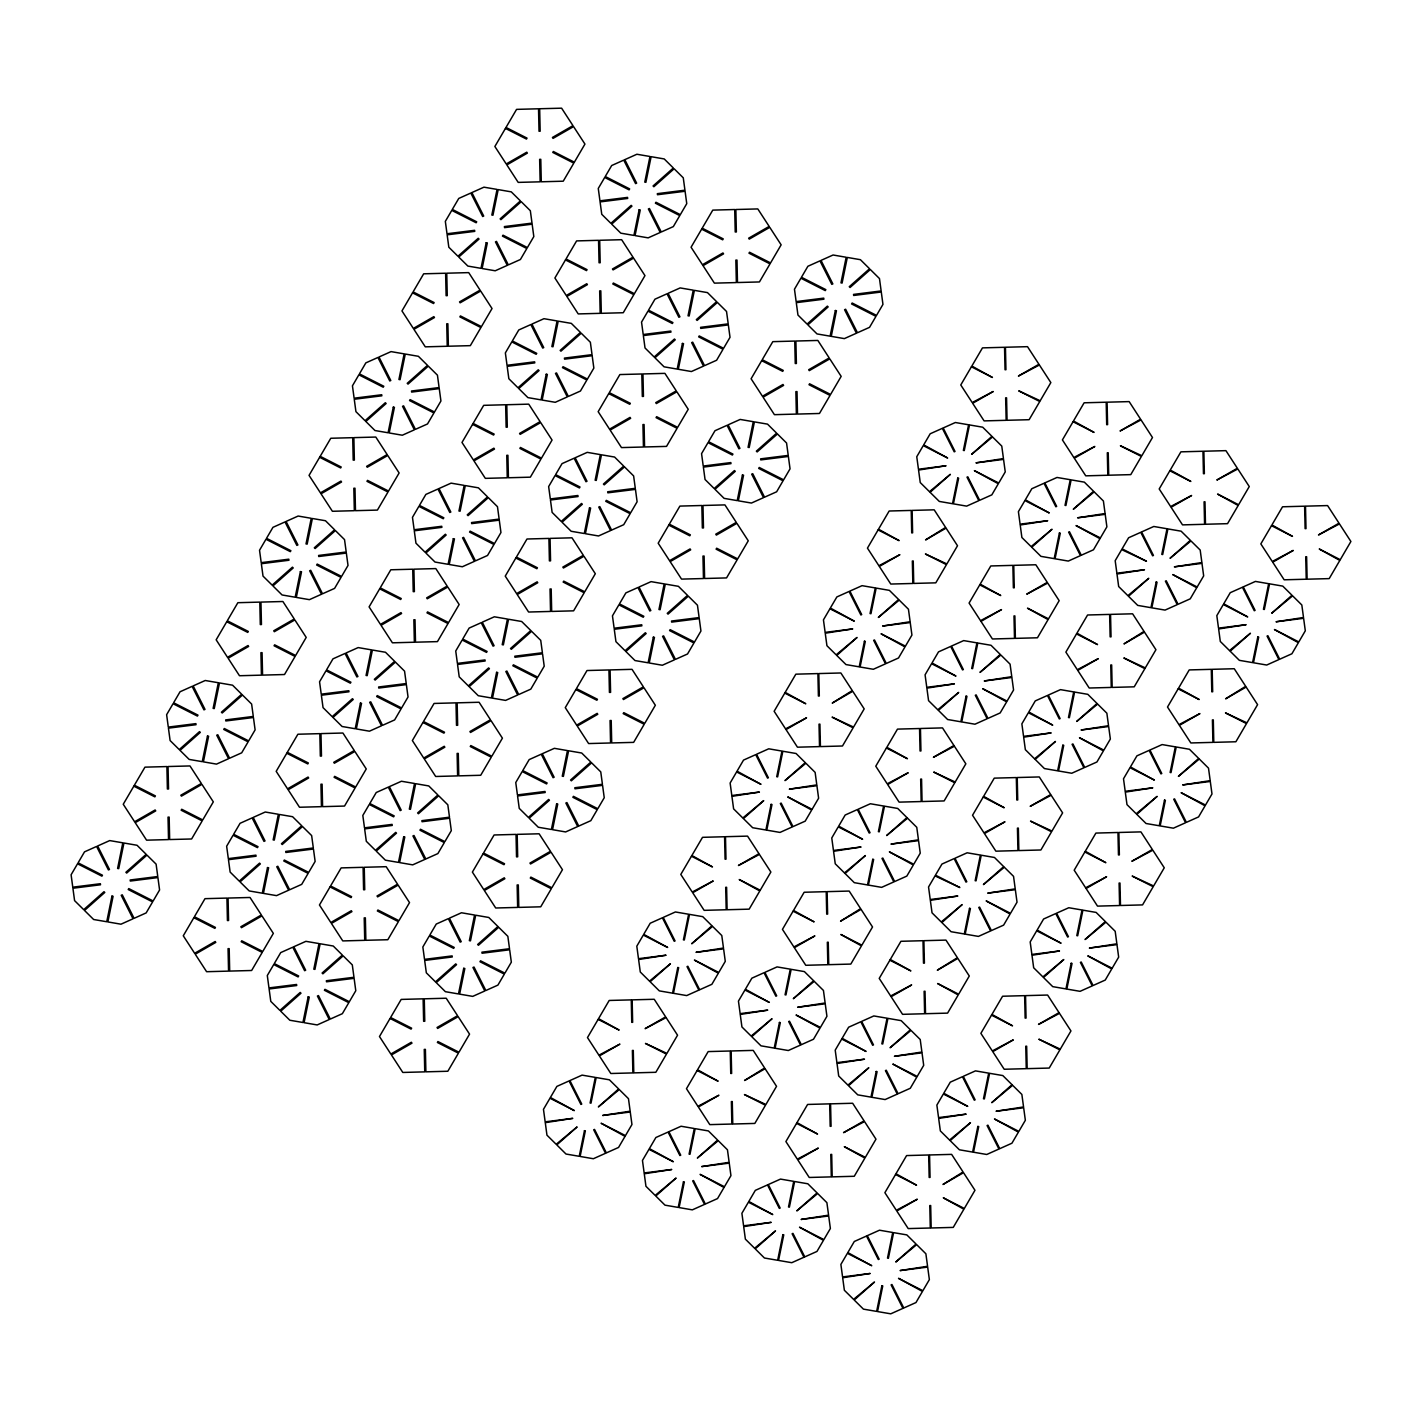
<?xml version="1.0" encoding="UTF-8"?>
<svg xmlns="http://www.w3.org/2000/svg" width="1422" height="1422" viewBox="0 0 1422 1422"><rect width="100%" height="100%" fill="white"/><g stroke="black" fill="none" stroke-linecap="round" stroke-linejoin="round"><path stroke-width="1.5" d="M111.965 896.109L106.739 921.74L93.639 919.501L84.502 910.453L104.784 892.465L104.002 891.701L83.72 909.671L74.584 900.624L72.913 888.235L100.518 884.786L100.375 883.72L72.771 887.168L71.1 874.779L77.535 863.794L101.904 876.165L102.455 875.223L78.086 862.852L84.52 851.849L96.589 846.446L108.428 869.944L109.476 869.464L97.638 845.983L109.707 840.58L122.807 842.819L117.599 868.451L118.719 868.646L123.945 843.015L137.045 845.272L146.182 854.32L125.9 872.29L126.682 873.072L146.964 855.102L156.1 864.132L157.771 876.521L130.166 879.987L130.309 881.053L157.913 877.587L159.584 889.976L153.149 900.979L128.78 888.59L128.211 889.532L152.598 901.921L146.164 912.906L134.095 918.328L122.256 894.829L121.208 895.291L133.046 918.79L120.977 924.193L107.876 921.936L113.085 896.304L111.965 896.109M207.488 736.027L202.262 761.659L189.162 759.419L180.025 750.372L200.306 732.383L199.524 731.619L179.243 749.59L170.107 740.542L168.436 728.153L196.04 724.705L195.898 723.638L168.294 727.086L166.623 714.697L173.057 703.712L197.427 716.084L197.996 715.142L173.608 702.77L180.043 691.767L192.112 686.364L203.95 709.862L204.999 709.382L193.161 685.902L205.23 680.498L218.33 682.738L213.122 708.369L214.242 708.565L219.468 682.933L232.568 685.191L241.704 694.238L221.423 712.209L222.205 712.991L242.487 695.02L251.623 704.05L253.294 716.439L225.689 719.905L225.831 720.972L253.436 717.506L255.107 729.895L248.672 740.898L224.303 728.508L223.752 729.45L248.121 741.84L241.687 752.825L229.617 758.228L217.779 734.747L216.731 735.21L228.569 758.708L216.5 764.112L203.399 761.854L208.607 736.223L207.488 736.027M300.398 571.591L295.172 597.222L282.071 594.965L272.935 585.917L293.216 567.947L292.434 567.165L272.153 585.135L263.017 576.106L261.346 563.716L288.95 560.25L288.808 559.184L261.204 562.65L259.533 550.261L265.967 539.258L290.337 551.647L290.888 550.705L266.518 538.316L272.953 527.331L285.022 521.927L296.86 545.408L297.909 544.946L286.053 521.447L298.14 516.044L311.24 518.301L306.014 543.933L307.152 544.128L312.378 518.497L325.478 520.736L334.614 529.784L314.333 547.772L315.115 548.537L335.396 530.566L344.533 539.613L346.204 552.003L318.599 555.451L318.741 556.517L346.346 553.069L348.017 565.458L341.582 576.443L317.195 564.072L316.644 565.014L341.031 577.385L334.597 588.388L322.527 593.792L310.689 570.293L309.64 570.773L321.479 594.254L309.409 599.657L296.309 597.418L301.517 571.786L300.398 571.591M267.514 867.562L262.288 893.194L249.188 890.936L240.051 881.889L260.333 863.918L259.551 863.136L239.269 881.125L230.133 872.077L228.462 859.688L256.067 856.222L255.924 855.155L228.32 858.621L226.649 846.232L233.084 835.229L257.453 847.619L258.022 846.677L233.635 834.287L240.069 823.302L252.138 817.899L263.977 841.38L265.025 840.917L253.187 817.419L265.256 812.015L278.356 814.273L273.148 839.904L274.268 840.1L279.494 814.468L292.594 816.708L301.731 825.755L281.449 843.744L282.231 844.526L302.513 826.538L311.649 835.585L313.32 847.974L285.715 851.423L285.858 852.489L313.462 849.041L315.133 861.43L308.698 872.415L284.329 860.043L283.778 860.985L308.147 873.375L301.713 884.36L289.644 889.763L277.805 866.265L276.757 866.745L288.613 890.225L276.526 895.629L263.425 893.389L268.634 867.758L267.514 867.562M393.29 407.154L388.082 432.768L374.964 430.528L365.845 421.481L386.126 403.51L385.344 402.728L365.045 420.699L355.927 411.651L354.256 399.262L381.86 395.814L381.718 394.747L354.114 398.196L352.443 385.824L358.859 374.821L383.247 387.211L383.798 386.251L359.428 373.879L365.845 362.877L377.932 357.473L389.77 380.972L390.801 380.509L378.963 357.011L391.032 351.607L404.15 353.865L398.924 379.478L400.062 379.674L405.27 354.042L418.388 356.3L427.524 365.347L407.225 383.318L408.025 384.1L428.306 366.129L437.443 375.177L439.096 387.566L411.509 391.014L411.651 392.081L439.256 388.615L440.927 401.004L434.492 412.007L410.105 399.618L409.554 400.56L433.941 412.949L427.507 423.952L415.42 429.355L403.581 405.857L402.55 406.319L414.389 429.817L402.319 435.221L389.201 432.963L394.427 407.332L393.29 407.154M360.424 703.126L355.198 728.739L342.098 726.5L332.961 717.452L353.243 699.482L352.46 698.7L332.179 716.67L323.043 707.623L321.372 695.234L348.977 691.785L348.834 690.719L321.23 694.167L319.559 681.796L325.994 670.793L350.363 683.182L350.914 682.222L326.545 669.851L332.979 658.848L345.048 653.445L356.886 676.943L357.935 676.481L346.079 652.982L358.166 647.579L371.266 649.836L366.058 675.45L367.178 675.646L372.404 650.032L385.504 652.271L394.641 661.319L374.359 679.289L375.141 680.072L395.423 662.101L404.559 671.148L406.23 683.538L378.625 686.986L378.767 688.052L406.372 684.604L408.043 696.976L401.608 707.978L377.239 695.589L376.67 696.549L401.057 708.92L394.623 719.923L382.554 725.327L370.715 701.828L369.667 702.29L381.505 725.789L369.436 731.192L356.335 728.935L361.544 703.303L360.424 703.126M308.165 996.858L302.939 1022.489L289.839 1020.249L280.703 1011.202L300.984 993.214L300.202 992.449L279.921 1010.42L270.784 1001.372L269.114 988.983L296.718 985.535L296.576 984.468L268.971 987.917L267.3 975.528L273.735 964.543L298.105 976.932L298.656 975.972L274.286 963.601L280.721 952.598L292.79 947.194L304.628 970.693L305.677 970.231L293.821 946.732L305.908 941.328L319.008 943.568L313.8 969.2L314.92 969.395L320.146 943.764L333.246 946.021L342.382 955.069L322.101 973.039L322.883 973.821L343.164 955.851L352.3 964.898L353.971 977.269L326.367 980.736L326.509 981.802L354.114 978.336L355.784 990.725L349.35 1001.728L324.98 989.339L324.412 990.281L348.799 1002.67L342.364 1013.673L330.295 1019.076L318.457 995.578L317.408 996.04L329.246 1019.538L317.177 1024.942L304.077 1022.685L309.285 997.053L308.165 996.858M486.2 242.7L480.992 268.331L467.874 266.074L458.737 257.044L479.036 239.056L478.236 238.274L457.955 256.262L448.819 247.215L447.148 234.826L474.752 231.377L474.61 230.311L447.006 233.759L445.335 221.37L451.769 210.385L476.157 222.756L476.708 221.814L452.32 209.425L458.755 198.44L470.824 193.036L482.68 216.517L483.711 216.055L471.873 192.574L483.942 187.171L497.06 189.41L491.834 215.042L492.954 215.237L498.18 189.606L511.28 191.863L520.416 200.911L500.135 218.881L500.917 219.663L521.216 201.675L530.335 210.723L532.006 223.112L504.401 226.578L504.543 227.644L532.148 224.178L533.819 236.567L527.402 247.552L503.015 235.181L502.464 236.123L526.833 248.512L520.416 259.497L508.329 264.901L496.491 241.42L495.46 241.882L507.298 265.363L495.212 270.784L482.111 268.527L487.337 242.895L486.2 242.7M453.316 538.671L448.108 564.303L435.008 562.046L425.871 553.016L446.153 535.028L445.37 534.245L425.071 552.234L415.953 543.186L414.282 530.797L441.887 527.349L441.744 526.282L414.14 529.731L412.469 517.341L418.886 506.356L443.273 518.728L443.824 517.786L419.454 505.397L425.871 494.412L437.958 489.008L449.796 512.489L450.827 512.027L438.989 488.546L451.076 483.142L464.176 485.382L458.95 511.013L460.088 511.209L465.296 485.577L478.414 487.835L487.55 496.882L467.251 514.853L468.051 515.635L488.333 497.647L497.469 506.694L499.14 519.083L471.535 522.549L471.677 523.616L499.282 520.15L500.953 532.539L494.518 543.542L470.131 531.153L469.58 532.095L493.967 544.484L487.533 555.469L475.463 560.872L463.608 537.392L462.577 537.854L474.415 561.352L462.346 566.756L449.228 564.498L454.453 538.867L453.316 538.671M403.688 836.776L398.462 862.407L385.362 860.168L376.226 851.12L396.507 833.132L395.725 832.368L375.444 850.338L366.307 841.291L364.636 828.902L392.241 825.453L392.099 824.387L364.494 827.835L362.823 815.446L369.258 804.461L393.627 816.832L394.178 815.89L369.809 803.519L376.243 792.516L388.313 787.113L400.151 810.611L401.2 810.131L389.361 786.65L401.431 781.247L414.531 783.486L409.323 809.118L410.443 809.314L415.668 783.682L428.769 785.939L437.905 794.987L417.624 812.957L418.406 813.74L438.687 795.769L447.823 804.816L449.494 817.188L421.89 820.654L422.032 821.72L449.636 818.254L451.307 830.644L444.873 841.646L420.503 829.257L419.952 830.199L444.322 842.588L437.887 853.573L425.818 858.995L413.98 835.496L412.931 835.958L424.769 859.457L412.7 864.86L399.6 862.603L404.808 836.971L403.688 836.776M546.226 374.235L541.018 399.866L527.9 397.609L518.763 388.562L539.062 370.591L538.263 369.809L517.981 387.779L508.845 378.732L507.174 366.361L534.779 362.894L534.636 361.828L507.032 365.294L505.361 352.905L511.796 341.902L536.183 354.291L536.734 353.349L512.347 340.96L518.781 329.957L530.85 324.554L542.706 348.052L543.737 347.59L531.899 324.092L543.968 318.688L557.086 320.945L551.86 346.577L552.998 346.772L558.206 321.141L571.324 323.381L580.443 332.428L560.161 350.416L560.943 351.181L581.243 333.21L590.361 342.258L592.032 354.647L564.427 358.095L564.57 359.162L592.174 355.713L593.845 368.102L587.428 379.087L563.041 366.716L562.49 367.658L586.859 380.03L580.443 391.032L568.356 396.436L556.517 372.937L555.487 373.399L567.325 396.898L555.255 402.302L542.138 400.062L547.363 374.43L546.226 374.235M496.598 672.339L491.372 697.971L478.272 695.713L469.136 686.666L489.417 668.696L488.635 667.913L468.353 685.902L459.217 676.854L457.546 664.465L485.151 660.999L485.009 659.932L457.404 663.399L455.733 651.009L462.168 640.007L486.537 652.396L487.088 651.454L462.719 639.065L469.136 628.08L481.223 622.676L493.061 646.157L494.092 645.695L482.254 622.196L494.341 616.793L507.441 619.05L502.215 644.681L503.352 644.877L508.561 619.245L521.678 621.503L530.815 630.533L510.516 648.521L511.316 649.303L531.597 631.315L540.733 640.362L542.404 652.751L514.8 656.2L514.942 657.266L542.546 653.818L544.217 666.207L537.783 677.192L513.395 664.821L512.844 665.763L537.232 678.152L530.797 689.137L518.728 694.54L506.872 671.042L505.841 671.522L517.679 695.003L505.61 700.406L492.492 698.166L497.718 672.535L496.598 672.339M463.714 968.311L458.488 993.942L445.388 991.685L436.252 982.638L456.533 964.667L455.751 963.885L435.47 981.873L426.333 972.826L424.663 960.437L452.267 956.97L452.125 955.904L424.52 959.37L422.849 946.981L429.284 935.978L453.654 948.367L454.222 947.425L429.835 935.036L436.27 924.051L448.339 918.648L460.177 942.128L461.226 941.666L449.388 918.168L461.457 912.764L474.557 915.021L469.349 940.653L470.469 940.849L475.695 915.217L488.795 917.474L497.931 926.504L477.65 944.492L478.432 945.274L498.713 927.286L507.85 936.334L509.52 948.723L481.916 952.171L482.058 953.238L509.663 949.789L511.333 962.179L504.899 973.163L480.529 960.792L479.978 961.734L504.348 974.123L497.913 985.108L485.844 990.512L474.006 967.031L472.957 967.493L484.813 990.974L472.726 996.378L459.626 994.138L464.834 968.506L463.714 968.311M639.136 209.781L633.91 235.412L620.81 233.172L611.673 224.125L631.955 206.137L631.172 205.372L610.891 223.343L601.755 214.295L600.084 201.906L627.689 198.458L627.546 197.391L599.942 200.84L598.271 188.451L604.706 177.466L629.093 189.855L629.644 188.895L605.257 176.524L611.691 165.521L623.76 160.117L635.598 183.616L636.647 183.154L624.809 159.655L636.878 154.251L649.978 156.491L644.77 182.123L645.89 182.318L651.116 156.687L664.216 158.944L673.353 167.992L653.071 185.962L653.853 186.744L674.135 168.774L683.271 177.821L684.942 190.192L657.337 193.659L657.479 194.725L685.084 191.259L686.755 203.648L680.32 214.651L655.951 202.262L655.4 203.204L679.769 215.593L673.335 226.596L661.266 231.999L649.427 208.501L648.379 208.963L660.235 232.461L648.148 237.865L635.047 235.608L640.255 209.976L639.136 209.781M589.49 507.903L584.282 533.517L571.164 531.277L562.046 522.23L582.327 504.259L581.545 503.477L561.246 521.447L552.127 512.4L550.456 500.011L578.061 496.562L577.901 495.496L550.314 498.944L548.643 486.573L555.06 475.57L579.447 487.959L579.998 486.999L555.611 474.628L562.046 463.625L574.133 458.222L585.971 481.72L587.002 481.258L575.163 457.76L587.233 452.356L600.351 454.613L595.125 480.227L596.262 480.423L601.47 454.809L614.588 457.049L623.707 466.096L603.426 484.067L604.208 484.849L624.507 466.878L633.625 475.926L635.296 488.315L607.692 491.763L607.852 492.83L635.456 489.381L637.109 501.753L630.693 512.755L606.305 500.366L605.754 501.326L630.142 513.697L623.707 524.7L611.62 530.104L599.782 506.605L598.751 507.067L610.589 530.566L598.52 535.97L585.402 533.712L590.628 508.081L589.49 507.903M556.624 803.874L551.398 829.488L538.298 827.249L529.162 818.201L549.443 800.231L548.661 799.448L528.38 817.419L519.243 808.371L517.572 795.982L545.177 792.534L545.035 791.467L517.43 794.916L515.759 782.544L522.194 771.542L546.563 783.931L547.115 782.971L522.745 770.6L529.18 759.597L541.249 754.193L553.087 777.692L554.136 777.23L542.28 753.731L554.367 748.327L567.467 750.585L562.259 776.216L563.379 776.394L568.604 750.78L581.705 753.02L590.841 762.068L570.56 780.038L571.342 780.82L591.623 762.85L600.759 771.897L602.43 784.286L574.826 787.735L574.968 788.801L602.572 785.353L604.243 797.724L597.809 808.727L573.422 796.338L572.87 797.298L597.258 809.669L590.823 820.672L578.754 826.075L566.916 802.577L565.867 803.039L577.705 826.538L565.636 831.941L552.536 829.684L557.744 804.07L556.624 803.874M682.4 343.449L677.192 369.08L664.074 366.823L654.938 357.793L675.237 339.805L674.437 339.023L654.156 357.011L645.019 347.963L643.348 335.574L670.953 332.126L670.811 331.059L643.206 334.508L641.535 322.119L647.97 311.134L672.357 323.505L672.908 322.563L648.521 310.174L654.955 299.189L667.025 293.785L678.881 317.284L679.912 316.804L668.073 293.323L680.143 287.919L693.261 290.159L688.035 315.791L689.155 315.986L694.38 290.355L707.481 292.612L716.617 301.66L696.336 319.63L697.118 320.412L717.399 302.424L726.535 311.471L728.206 323.861L700.602 327.327L700.744 328.393L728.348 324.927L730.019 337.316L723.585 348.319L699.215 335.93L698.664 336.872L723.034 349.261L716.617 360.246L704.53 365.65L692.692 342.169L691.661 342.631L703.499 366.129L691.412 371.533L678.312 369.276L683.538 343.644L682.4 343.449M653.32 637.18L648.112 662.794L634.994 660.555L625.858 651.507L646.157 633.537L645.357 632.754L625.076 650.725L615.939 641.678L614.268 629.288L641.873 625.84L641.731 624.773L614.126 628.222L612.455 615.85L618.89 604.848L643.277 617.237L643.828 616.277L619.441 603.906L625.876 592.903L637.945 587.499L649.801 610.998L650.832 610.536L638.993 587.037L651.063 581.634L664.181 583.891L658.955 609.505L660.092 609.7L665.3 584.069L678.418 586.326L687.537 595.374L667.256 613.344L668.038 614.126L688.337 596.156L697.455 605.203L699.126 617.575L671.522 621.041L671.664 622.107L699.269 618.641L700.939 631.03L694.523 642.033L670.135 629.644L669.584 630.586L693.954 642.975L687.537 653.978L675.45 659.381L663.612 635.883L662.581 636.345L674.419 659.844L662.332 665.247L649.232 662.99L654.458 637.358L653.32 637.18M584.46 1130.668L579.234 1156.299L566.009 1154.042L556.802 1144.906L577.083 1126.935L556.18 1144.301L546.955 1135.165L545.284 1122.669L572.764 1118.367L545.159 1121.834L543.471 1109.32L549.976 1098.228L574.346 1110.618L550.403 1097.482L556.891 1086.39L569.084 1080.933L580.923 1104.432L581.74 1104.059L569.902 1080.578L582.078 1075.121L595.303 1077.396L590.094 1103.01L590.983 1103.17L596.191 1077.538L609.416 1079.813L618.641 1088.932L598.36 1106.92L619.263 1089.554L628.471 1098.673L630.159 1111.186L602.679 1115.47L630.266 1112.022L631.955 1124.518L625.467 1135.609L601.097 1123.238L625.04 1136.356L618.552 1147.447L606.359 1152.904L594.52 1129.424L593.703 1129.779L605.541 1153.278L593.347 1158.734L580.123 1156.459L585.349 1130.828L584.46 1130.668M742.426 474.984L737.218 500.615L724.1 498.358L714.964 489.31L735.263 471.34L734.463 470.558L714.182 488.528L705.045 479.498L703.375 467.109L730.979 463.643L730.837 462.577L703.232 466.043L701.561 453.654L707.996 442.651L732.383 455.04L732.934 454.098L708.547 441.709L714.982 430.724L727.051 425.32L738.907 448.801L739.938 448.339L728.1 424.84L740.169 419.437L753.287 421.694L748.061 447.326L749.198 447.521L754.407 421.89L767.525 424.129L776.643 433.177L756.362 451.165L757.144 451.929L777.443 433.959L786.562 443.006L788.232 455.396L760.628 458.844L760.77 459.91L788.375 456.462L790.045 468.851L783.629 479.836L759.241 467.465L758.69 468.407L783.06 480.778L776.643 491.781L764.556 497.185L752.718 473.686L751.687 474.166L763.525 497.647L751.438 503.05L738.338 500.811L743.564 475.179L742.426 474.984M677.779 967.529L672.57 993.16L659.328 990.885L650.121 981.749L670.402 963.778L649.499 981.144L640.291 972.008L638.602 959.512L666.083 955.211L638.478 958.677L636.807 946.181L643.295 935.072L667.665 947.461L643.722 934.343L650.21 923.234L662.403 917.777L674.241 941.275L675.059 940.92L663.221 917.421L675.397 911.964L688.639 914.239L683.413 939.871L684.302 940.013L689.51 914.382L702.752 916.657L711.96 925.793L691.679 943.764L712.582 926.397L721.789 935.534L723.478 948.03L695.998 952.331L723.602 948.865L725.273 961.361L718.785 972.47L694.416 960.081L718.359 973.199L711.871 984.308L699.677 989.765L687.839 966.267L687.022 966.622L698.86 990.121L686.684 995.578L673.441 993.303L678.667 967.671L677.779 967.529M835.336 310.529L830.11 336.161L817.01 333.921L807.874 324.874L828.155 306.903L827.373 306.121L807.092 324.092L797.955 315.044L796.284 302.655L823.889 299.207L823.747 298.14L796.142 301.588L794.471 289.217L800.906 278.214L825.275 290.603L825.844 289.644L801.457 277.272L807.892 266.27L819.961 260.866L831.799 284.364L832.848 283.902L821.009 260.404L833.079 255L846.179 257.258L840.971 282.871L842.091 283.067L847.316 257.435L860.417 259.693L869.553 268.74L849.272 286.711L850.054 287.493L870.335 269.522L879.471 278.57L881.142 290.941L853.538 294.407L853.68 295.474L881.285 292.008L882.955 304.397L876.521 315.4L852.151 303.01L851.6 303.952L875.97 316.342L869.535 327.344L857.466 332.748L845.628 309.249L844.579 309.712L856.435 333.21L844.348 338.614L831.248 336.356L836.456 310.725L835.336 310.529M683.449 1181.806L678.223 1207.42L664.998 1205.163L655.791 1196.026L676.072 1178.056L655.169 1195.422L645.943 1186.286L644.273 1173.79L671.753 1169.488L644.148 1172.954L642.46 1160.441L648.965 1149.349L673.335 1161.738L649.392 1148.603L655.88 1137.511L668.073 1132.054L679.912 1155.553L680.729 1155.179L668.891 1131.699L681.067 1126.242L694.292 1128.517L689.083 1154.131L689.972 1154.291L695.18 1128.659L708.405 1130.934L717.63 1140.071L697.349 1158.041L718.252 1140.675L727.46 1149.811L729.148 1162.307L701.668 1166.591L729.255 1163.143L730.944 1175.639L724.456 1186.73L700.086 1174.359L724.029 1187.477L717.541 1198.568L705.348 1204.025L693.509 1180.544L692.692 1180.9L704.53 1204.398L692.336 1209.855L679.112 1207.58L684.337 1181.949L683.449 1181.806M771.097 804.372L765.889 830.004L752.665 827.728L743.439 818.61L763.721 800.622L742.817 817.988L733.61 808.869L731.921 796.356L759.401 792.072L731.815 795.52L730.126 783.024L736.614 771.933L760.983 784.304L737.04 771.186L743.528 760.095L755.722 754.638L767.56 778.118L768.378 777.763L756.54 754.264L768.733 748.807L781.958 751.083L776.732 776.714L777.621 776.874L782.847 751.243L796.071 753.5L805.279 762.636L784.997 780.607L805.901 763.241L815.126 772.377L816.797 784.873L789.317 789.174L816.921 785.708L818.61 798.222L812.104 809.314L787.735 796.924L811.678 810.06L805.19 821.152L792.996 826.609L781.158 803.11L780.34 803.483L792.178 826.964L780.003 832.421L766.778 830.146L771.986 804.532L771.097 804.372M779.434 1022.454L774.208 1048.085L760.983 1045.828L751.758 1036.691L772.039 1018.721L751.154 1036.087L741.928 1026.951L740.24 1014.455L767.738 1010.153L740.133 1013.619L738.445 1001.106L744.932 990.014L769.32 1002.403L745.377 989.268L751.865 978.176L764.041 972.719L775.897 996.218L776.696 995.844L764.858 972.364L777.052 966.907L790.277 969.164L785.068 994.796L785.939 994.956L791.165 969.324L804.39 971.599L813.615 980.718L793.316 998.706L814.219 981.34L823.445 990.459L825.133 1002.972L797.635 1007.256L825.24 1003.808L826.929 1016.303L820.441 1027.395L796.053 1015.024L819.996 1028.142L813.508 1039.233L801.333 1044.69L789.477 1021.209L788.677 1021.565L800.515 1045.063L788.321 1050.52L775.097 1048.245L780.305 1022.614L779.434 1022.454M864.416 641.215L859.208 666.847L845.983 664.572L836.758 655.453L857.039 637.465L836.136 654.831L826.929 645.712L825.24 633.217L852.738 628.915L825.133 632.381L823.445 619.868L829.933 608.776L854.302 621.165L830.359 608.029L836.865 596.938L849.041 591.481L860.879 614.979L861.696 614.606L849.858 591.108L862.052 585.668L875.277 587.926L870.051 613.557L870.939 613.717L876.165 588.086L889.39 590.361L898.615 599.48L878.316 617.468L899.219 600.102L908.445 609.22L910.133 621.734L882.635 626.018L910.24 622.569L911.929 635.065L905.441 646.157L881.053 633.785L904.996 646.903L898.508 657.995L886.315 663.452L874.477 639.971L873.659 640.327L885.515 663.825L873.321 669.282L860.097 667.007L865.305 641.375L864.416 641.215M782.882 1234.652L777.656 1260.283L764.432 1258.008L755.224 1248.872L775.505 1230.901L754.602 1248.267L745.377 1239.149L743.688 1226.635L771.186 1222.351L743.582 1225.8L741.893 1213.304L748.381 1202.212L772.768 1214.584L748.825 1201.466L755.313 1190.374L767.507 1184.917L779.345 1208.398L780.163 1208.042L768.307 1184.544L780.5 1179.087L793.725 1181.362L788.517 1206.994L789.406 1207.136L794.614 1181.522L807.838 1183.779L817.063 1192.916L796.782 1210.886L817.686 1193.52L826.893 1202.657L828.582 1215.152L801.084 1219.454L828.688 1215.988L830.377 1228.501L823.889 1239.593L799.52 1227.204L823.462 1240.34L816.975 1251.431L804.781 1256.888L792.943 1233.389L792.125 1233.763L803.963 1257.244L791.77 1262.7L778.545 1260.425L783.771 1234.811L782.882 1234.652M872.753 859.315L867.527 884.946L854.302 882.671L845.077 873.535L865.376 855.564L844.472 872.93L835.247 863.794L833.559 851.298L861.057 846.997L833.452 850.463L831.763 837.967L838.251 826.857L862.639 839.247L838.696 826.129L845.183 815.019L857.359 809.562L869.215 833.061L870.033 832.705L858.177 809.207L870.371 803.75L883.595 806.025L878.387 831.657L879.258 831.799L884.484 806.167L897.709 808.443L906.934 817.579L886.653 835.549L907.556 818.183L916.763 827.32L918.452 839.815L890.954 844.117L918.559 840.651L920.247 853.147L913.759 864.256L889.372 851.867L913.333 864.985L906.827 876.094L894.651 881.551L882.813 858.053L881.995 858.408L893.834 881.907L881.64 887.364L868.415 885.088L873.641 859.457L872.753 859.315M957.753 478.076L952.527 503.708L939.302 501.433L930.077 492.296L950.358 474.326L929.473 491.692L920.247 482.556L918.559 470.06L946.057 465.758L918.452 469.224L916.763 456.729L923.251 445.619L947.639 458.008L923.696 444.873L930.184 433.781L942.359 428.324L954.215 451.823L955.015 451.449L943.177 427.969L955.371 422.512L968.595 424.787L963.369 450.419L964.258 450.561L969.484 424.929L982.709 427.204L991.934 436.341L971.635 454.311L992.538 436.945L1001.763 446.081L1003.452 458.577L975.954 462.861L1003.559 459.413L1005.247 471.908L998.759 483.018L974.372 470.629L998.315 483.747L991.827 494.856L979.651 500.295L967.795 476.814L966.996 477.17L978.834 500.668L966.64 506.125L953.415 503.85L958.624 478.219L957.753 478.076M876.201 1071.495L870.975 1097.126L857.75 1094.851L848.543 1085.733L868.824 1067.744L847.921 1085.11L838.696 1075.992L837.025 1063.496L864.505 1059.194L836.9 1062.643L835.212 1050.147L841.717 1039.055L866.087 1051.445L842.144 1038.309L848.632 1027.217L860.825 1021.76L872.664 1045.259L873.481 1044.886L861.643 1021.387L873.819 1015.948L887.061 1018.205L881.836 1043.837L882.724 1043.997L887.932 1018.365L901.175 1020.641L910.382 1029.759L890.101 1047.747L911.004 1030.381L920.212 1039.5L921.9 1052.013L894.42 1056.297L922.025 1052.849L923.696 1065.345L917.208 1076.436L892.838 1064.065L916.781 1077.183L910.293 1088.274L898.1 1093.731L886.262 1070.233L885.444 1070.606L897.282 1094.105L885.106 1099.562L871.864 1097.286L877.09 1071.655L876.201 1071.495M966.071 696.158L960.845 721.789L947.621 719.514L938.413 710.378L958.695 692.407L937.791 709.774L928.566 700.655L926.877 688.141L954.375 683.858L926.771 687.306L925.082 674.81L931.57 663.718L955.957 676.09L932.014 662.972L938.502 651.88L950.696 646.423L962.534 669.904L963.352 669.549L951.514 646.05L963.689 640.593L976.914 642.868L971.706 668.5L972.595 668.642L977.803 643.028L991.027 645.286L1000.253 654.422L979.971 672.393L1000.875 655.027L1010.082 664.163L1011.771 676.659L984.273 680.96L1011.877 677.494L1013.566 690.008L1007.078 701.099L982.709 688.71L1006.652 701.846L1000.164 712.937L987.97 718.394L976.132 694.896L975.314 695.269L987.152 718.75L974.959 724.207L961.734 721.932L966.96 696.318L966.071 696.158M881.871 1285.772L876.645 1311.404L863.421 1309.129L854.213 1300.01L874.494 1282.022L853.591 1299.388L844.366 1290.269L842.677 1277.756L870.175 1273.472L842.571 1276.92L840.882 1264.425L847.37 1253.333L871.757 1265.704L847.814 1252.586L854.302 1241.495L866.496 1236.038L878.334 1259.519L879.152 1259.163L867.296 1235.665L879.489 1230.208L892.714 1232.483L887.506 1258.114L888.395 1258.274L893.603 1232.643L906.827 1234.9L916.052 1244.037L895.771 1262.007L916.675 1244.641L925.882 1253.777L927.571 1266.273L900.073 1270.575L927.677 1267.109L929.366 1279.622L922.878 1290.714L898.508 1278.325L922.451 1291.46L915.964 1302.552L903.77 1308.009L891.932 1284.51L891.114 1284.884L902.952 1308.364L890.759 1313.821L877.534 1311.564L882.76 1285.932L881.871 1285.772M969.52 908.356L964.312 933.97L951.069 931.712L941.862 922.576L962.143 904.605L941.24 921.971L932.032 912.835L930.343 900.339L957.824 896.038L930.219 899.504L928.548 886.99L935.036 875.899L959.85 887.541L935.463 875.152L941.951 864.061L954.144 858.604L965.982 882.102L966.8 881.729L954.962 858.248L967.138 852.791L980.38 855.066L975.154 880.698L976.043 880.84L981.251 855.209L994.493 857.484L1003.701 866.62L983.42 884.591L1004.323 867.224L1013.548 876.361L1015.219 888.857L987.739 893.14L1015.344 889.692L1017.032 902.188L1010.527 913.297L986.157 900.908L1010.1 914.026L1003.612 925.135L991.418 930.575L979.58 907.094L978.763 907.449L990.601 930.948L978.425 936.405L965.183 934.13L970.408 908.498L969.52 908.356M1059.39 533.001L1054.182 558.633L1040.94 556.358L1031.732 547.239L1052.013 529.251L1031.11 546.617L1021.885 537.498L1020.214 525.002L1047.694 520.701L1020.089 524.149L1018.401 511.653L1024.907 500.562L1049.276 512.951L1025.333 499.815L1031.821 488.724L1044.015 483.267L1055.853 506.765L1056.67 506.392L1044.832 482.893L1057.008 477.454L1070.251 479.712L1065.025 505.343L1065.913 505.503L1071.122 479.872L1084.364 482.147L1093.571 491.265L1073.29 509.254L1094.193 491.888L1103.401 501.006L1105.09 513.52L1077.609 517.804L1105.214 514.355L1106.885 526.851L1100.397 537.943L1076.027 525.571L1099.97 538.689L1093.482 549.781L1081.289 555.238L1069.451 531.739L1068.633 532.112L1080.471 555.611L1068.295 561.068L1055.053 558.793L1060.279 533.161L1059.39 533.001M977.856 1126.437L972.63 1152.069L959.406 1149.794L950.18 1140.657L970.462 1122.687L949.558 1140.053L940.351 1130.917L938.662 1118.421L966.16 1114.137L938.556 1117.585L936.867 1105.09L943.355 1093.998L967.742 1106.369L943.781 1093.251L950.287 1082.16L962.463 1076.703L974.301 1100.184L975.119 1099.828L963.281 1076.33L975.474 1070.873L988.699 1073.148L983.473 1098.779L984.362 1098.922L989.588 1073.308L1002.812 1075.565L1012.037 1084.702L991.738 1102.672L1012.642 1085.306L1021.867 1094.442L1023.556 1106.938L996.058 1111.24L1023.662 1107.774L1025.351 1120.287L1018.863 1131.379L994.476 1118.99L1018.419 1132.125L1011.931 1143.217L999.737 1148.674L987.899 1125.175L987.081 1125.549L998.937 1149.029L986.744 1154.486L973.519 1152.211L978.727 1126.597L977.856 1126.437M1062.838 745.199L1057.63 770.831L1044.406 768.555L1035.18 759.419L1055.462 741.449L1034.558 758.815L1025.351 749.678L1023.662 737.183L1051.16 732.899L1023.556 736.347L1021.867 723.851L1028.355 712.742L1052.724 725.131L1028.781 712.013L1035.269 700.904L1047.463 695.465L1059.301 718.945L1060.119 718.59L1048.281 695.091L1060.474 689.634L1073.699 691.91L1068.473 717.541L1069.362 717.683L1074.588 692.07L1087.812 694.327L1097.02 703.463L1076.738 721.434L1097.642 704.068L1106.867 713.204L1108.538 725.7L1081.058 730.001L1108.662 726.535L1110.351 739.031L1103.863 750.141L1079.476 737.751L1103.419 750.887L1096.931 761.979L1084.737 767.436L1072.899 743.937L1072.081 744.31L1083.919 767.791L1071.744 773.248L1058.519 770.973L1063.727 745.341L1062.838 745.199M1071.175 963.281L1065.949 988.912L1052.724 986.637L1043.499 977.518L1063.798 959.53L1042.895 976.896L1033.67 967.778L1031.981 955.264L1059.479 950.98L1031.874 954.429L1030.186 941.933L1036.674 930.841L1061.061 943.213L1037.118 930.095L1043.606 919.003L1055.782 913.546L1067.638 937.045L1068.437 936.671L1056.599 913.173L1068.793 907.734L1082.018 909.991L1076.81 935.623L1077.68 935.783L1082.906 910.151L1096.131 912.426L1105.356 921.545L1085.057 939.533L1105.961 922.167L1115.186 931.286L1116.874 943.799L1089.376 948.083L1116.981 944.635L1118.67 957.13L1112.182 968.222L1087.794 955.851L1111.737 968.969L1105.249 980.06L1093.074 985.517L1081.218 962.019L1080.418 962.392L1092.256 985.89L1080.062 991.33L1066.838 989.072L1072.046 963.441L1071.175 963.281M1156.175 582.042L1150.949 607.674L1137.724 605.399L1128.499 596.28L1148.78 578.292L1127.877 595.658L1118.67 586.539L1116.981 574.026L1144.479 569.742L1116.874 573.19L1115.186 560.695L1121.674 549.603L1146.487 561.246L1122.1 548.856L1128.606 537.765L1140.782 532.308L1152.62 555.806L1153.438 555.433L1141.599 531.935L1153.793 526.478L1167.018 528.753L1161.792 554.384L1162.681 554.544L1167.906 528.913L1181.131 531.188L1190.356 540.307L1170.057 558.295L1190.961 540.929L1200.186 550.047L1201.874 562.543L1174.376 566.845L1201.981 563.396L1203.67 575.892L1197.182 586.984L1172.794 574.595L1196.737 587.73L1190.25 598.822L1178.056 604.279L1166.218 580.78L1165.4 581.154L1177.256 604.652L1165.062 610.091L1151.838 607.834L1157.046 582.202L1156.175 582.042M1164.494 800.142L1159.268 825.755L1146.043 823.498L1136.818 814.362L1157.117 796.391L1136.214 813.757L1126.988 804.621L1125.3 792.125L1152.798 787.824L1125.193 791.29L1123.504 778.776L1129.992 767.684L1154.38 780.074L1130.437 766.938L1136.925 755.846L1149.118 750.389L1160.956 773.888L1161.774 773.515L1149.918 750.034L1162.112 744.577L1175.336 746.852L1170.128 772.466L1170.999 772.626L1176.225 746.994L1189.45 749.27L1198.675 758.406L1178.394 776.376L1199.297 759.01L1208.504 768.147L1210.193 780.642L1182.695 784.926L1210.3 781.478L1211.988 793.974L1205.501 805.065L1181.113 792.694L1205.074 805.812L1198.568 816.921L1186.392 822.36L1174.554 798.88L1173.737 799.235L1185.575 822.734L1173.381 828.191L1160.156 825.915L1165.382 800.284L1164.494 800.142M1257.812 636.985L1252.586 662.616L1239.362 660.341L1230.154 651.205L1250.436 633.234L1229.532 650.601L1220.307 641.464L1218.636 628.968L1246.116 624.685L1218.512 628.133L1216.823 615.637L1223.311 604.528L1247.698 616.917L1223.755 603.799L1230.243 592.69L1242.437 587.25L1254.275 610.731L1255.093 610.376L1243.255 586.877L1255.43 581.42L1268.655 583.695L1263.447 609.327L1264.336 609.469L1269.544 583.838L1282.768 586.113L1291.994 595.249L1271.712 613.22L1292.616 595.854L1301.823 604.99L1303.512 617.486L1276.014 621.787L1303.619 618.321L1305.307 630.817L1298.819 641.926L1274.45 629.537L1298.393 642.673L1291.905 653.764L1279.711 659.221L1267.873 635.723L1267.055 636.096L1278.893 659.577L1266.7 665.034L1253.475 662.759L1258.701 637.127L1257.812 636.985M505.45 128.407L494.874 146.484L506.232 163.974L526.762 152.207L527.366 153.114L506.836 164.899L518.195 182.389L540.147 181.82L539.649 159.353L540.787 159.317L541.284 181.785L563.236 181.198L573.813 163.121L552.785 152.438L553.336 151.496L574.364 162.179L584.94 144.084L573.564 126.594L553.051 138.378L552.447 137.454L572.977 125.669L561.619 108.179L539.667 108.747L540.164 131.215L539.027 131.251L538.529 108.783L516.577 109.37L506.001 127.447L527.029 138.13L526.478 139.072L505.45 128.407M412.54 292.843L401.964 310.92L413.34 328.429L433.852 316.644L434.457 317.55L413.926 329.335L425.285 346.844L447.237 346.257L446.739 323.789L447.877 323.772L448.374 346.221L470.327 345.653L480.903 327.558L459.875 316.875L460.426 315.933L481.454 326.616L492.03 308.538L480.672 291.03L460.141 302.815L459.537 301.891L480.067 290.124L468.709 272.615L446.757 273.202L447.255 295.652L446.117 295.687L445.619 273.237L423.667 273.806L413.091 291.901L434.119 302.566L433.568 303.526L412.54 292.843M319.63 457.28L309.054 475.375L320.43 492.865L340.96 481.08L341.547 482.005L321.017 493.79L332.393 511.28L354.327 510.694L353.829 488.244L354.985 488.208L355.482 510.676L377.417 510.089L387.993 492.012L366.965 481.329L367.534 480.387L388.544 491.052L399.12 472.975L387.762 455.484L367.231 467.251L366.645 466.345L387.157 454.56L375.799 437.052L353.865 437.638L354.362 460.106L353.207 460.141L352.709 437.674L330.775 438.26L320.199 456.338L341.209 467.02L340.658 467.962L319.63 457.28M226.738 621.734L216.162 639.811L227.52 657.32L248.05 645.535L248.637 646.441L228.124 658.226L239.483 675.734L261.417 675.148L260.919 652.68L262.075 652.662L262.572 675.112L284.507 674.526L295.083 656.449L274.073 645.766L274.624 644.824L295.634 655.506L306.21 637.412L294.852 619.921L274.322 631.706L273.735 630.781L294.265 618.997L282.889 601.506L260.955 602.093L261.452 624.542L260.297 624.578L259.799 602.11L237.865 602.697L227.289 620.774L248.317 631.457L247.748 632.399L226.738 621.734M133.828 786.17L123.252 804.248L134.61 821.756L155.14 809.971L155.727 810.895L135.214 822.663L146.573 840.171L168.525 839.584L168.027 817.135L169.165 817.099L169.662 839.549L191.614 838.98L202.191 820.885L181.163 810.22L181.714 809.26L202.742 819.943L213.318 801.866L201.942 784.357L181.429 796.142L180.825 795.236L201.355 783.451L189.979 765.943L168.045 766.529L168.543 788.997L167.387 789.014L166.889 766.565L144.955 767.151L134.379 785.228L155.407 795.911L154.856 796.853L133.828 786.17M565.476 259.924L554.9 278.001L566.258 295.509L586.788 283.725L587.393 284.649L566.863 296.434L578.221 313.924L600.173 313.338L599.675 290.888L600.813 290.852L601.31 313.32L623.263 312.733L633.839 294.638L612.811 283.973L613.362 283.031L634.39 293.696L644.966 275.619L633.59 258.111L613.078 269.896L612.473 268.989L633.003 257.204L621.645 239.696L599.693 240.282L600.191 262.75L599.053 262.768L598.555 240.318L576.603 240.905L566.027 258.982L587.055 269.665L586.504 270.607L565.476 259.924M472.566 424.378L461.99 442.455L473.366 459.946L493.878 448.179L494.483 449.085L473.953 460.87L485.329 478.361L507.263 477.792L506.765 455.324L507.921 455.289L508.418 477.756L530.353 477.17L540.929 459.093L519.901 448.41L520.452 447.468L541.48 458.151L552.056 440.056L540.698 422.565L520.168 434.35L519.581 433.426L540.093 421.641L528.735 404.15L506.783 404.737L507.281 427.187L506.143 427.222L505.645 404.755L483.693 405.341L473.117 423.418L494.145 434.101L493.594 435.043L472.566 424.378M379.674 588.815L369.098 606.892L380.456 624.4L400.986 612.615L401.573 613.522L381.043 625.307L392.419 642.815L414.353 642.229L413.855 619.761L415.011 619.743L415.508 642.193L437.443 641.624L448.019 623.529L426.991 612.846L427.56 611.904L448.57 622.587L459.146 604.51L447.788 587.002L427.258 598.786L426.671 597.862L447.183 586.095L435.825 568.587L413.891 569.173L414.389 591.623L413.233 591.659L412.736 569.209L390.801 569.778L380.225 587.873L401.235 598.538L400.684 599.497L379.674 588.815M286.764 753.251L276.188 771.346L287.546 788.837L308.076 777.052L308.663 777.976L288.151 789.761L299.509 807.252L321.443 806.665L320.945 784.215L322.101 784.18L322.598 806.647L344.533 806.061L355.109 787.984L334.099 777.301L334.65 776.359L355.678 787.024L366.254 768.947L354.878 751.456L334.348 763.223L333.761 762.316L354.291 750.532L342.915 733.023L320.981 733.61L321.479 756.077L320.323 756.113L319.826 733.645L297.891 734.232L287.315 752.309L308.343 762.992L307.792 763.934L286.764 753.251M193.854 917.705L183.278 935.783L194.636 953.291L215.166 941.506L215.771 942.413L195.241 954.198L206.599 971.706L228.551 971.119L228.053 948.652L229.191 948.634L229.689 971.084L251.641 970.497L262.217 952.42L241.189 941.737L241.74 940.795L262.768 951.478L273.344 933.383L261.968 915.892L241.456 927.677L240.851 926.753L261.381 914.968L250.023 897.478L228.071 898.064L228.569 920.514L227.431 920.549L226.933 898.082L204.981 898.668L194.405 916.746L215.433 927.428L214.882 928.37L193.854 917.705M701.65 229.155L691.074 247.232L702.432 264.723L722.963 252.956L723.567 253.863L703.037 265.647L714.395 283.138L736.347 282.569L735.849 260.102L736.987 260.066L737.485 282.534L759.437 281.947L770.013 263.87L748.985 253.187L749.536 252.245L770.564 262.928L781.14 244.833L769.764 227.342L749.252 239.127L748.647 238.203L769.178 226.418L757.802 208.927L735.867 209.514L736.365 231.964L735.227 231.999L734.712 209.532L712.778 210.118L702.201 228.195L723.229 238.878L722.678 239.82L701.65 229.155M608.74 393.592L598.164 411.669L609.54 429.177L630.053 417.393L630.657 418.317L610.127 430.084L621.485 447.592L643.437 447.006L642.94 424.556L644.077 424.52L644.575 446.97L666.527 446.401L677.103 428.306L656.075 417.641L656.626 416.682L677.654 427.364L688.23 409.287L676.872 391.779L656.342 403.564L655.738 402.639L676.268 390.872L664.909 373.364L642.957 373.95L643.455 396.4L642.317 396.436L641.82 373.986L619.868 374.555L609.291 392.65L630.319 403.315L629.768 404.275L608.74 393.592M515.831 558.028L505.254 576.123L516.63 593.614L537.16 581.829L537.747 582.753L517.217 594.538L528.593 612.029L550.527 611.442L550.03 588.992L551.185 588.957L551.683 611.424L573.617 610.838L584.193 592.761L563.165 582.078L563.716 581.136L584.744 591.801L595.32 573.724L583.962 556.233L563.432 568L562.845 567.094L583.358 555.309L572 537.818L550.065 538.387L550.563 560.855L549.407 560.89L548.91 538.423L526.975 539.009L516.399 557.086L537.409 567.769L536.858 568.711L515.831 558.028M422.938 722.483L412.362 740.56L423.72 758.068L444.251 746.283L444.837 747.19L424.307 758.975L435.683 776.483L457.617 775.897L457.12 753.429L458.275 753.411L458.773 775.861L480.707 775.274L491.283 757.197L470.273 746.514L470.824 745.572L491.834 756.255L502.41 738.16L491.052 720.67L470.522 732.454L469.935 731.53L490.466 719.745L479.09 702.255L457.155 702.841L457.653 725.291L456.498 725.327L456 702.859L434.065 703.446L423.489 721.523L444.517 732.206L443.948 733.148L422.938 722.483M330.028 886.919L319.452 904.996L330.811 922.505L351.341 910.72L351.927 911.644L331.415 923.411L342.773 940.92L364.725 940.333L364.21 917.883L365.365 917.848L365.863 940.298L387.815 939.729L398.391 921.634L377.363 910.969L377.914 910.009L398.942 920.692L409.518 902.615L398.142 885.106L377.63 896.891L377.026 895.984L397.556 884.2L386.18 866.691L364.245 867.278L364.743 889.745L363.588 889.763L363.09 867.313L341.156 867.9L330.579 885.977L351.607 896.66L351.056 897.602L330.028 886.919M761.677 360.673L751.1 378.767L762.459 396.258L782.989 384.473L783.593 385.398L763.063 397.182L774.421 414.673L796.373 414.086L795.876 391.637L797.013 391.601L797.511 414.069L819.463 413.482L830.039 395.405L809.011 384.722L809.562 383.78L830.59 394.445L841.166 376.368L829.79 358.859L809.278 370.644L808.674 369.738L829.204 357.953L817.846 340.445L795.893 341.031L796.391 363.499L795.254 363.517L794.756 341.067L772.804 341.653L762.228 359.73L783.255 370.413L782.704 371.355L761.677 360.673M668.767 525.127L658.19 543.204L669.566 560.695L690.079 548.928L690.683 549.834L670.153 561.619L681.529 579.11L703.463 578.541L702.966 556.073L704.103 556.038L704.619 578.505L726.553 577.919L737.129 559.841L716.101 549.159L716.652 548.217L737.68 558.899L748.256 540.804L736.898 523.314L716.368 535.099L715.764 534.174L736.294 522.389L724.936 504.899L702.983 505.485L703.481 527.935L702.344 527.971L701.846 505.503L679.894 506.09L669.318 524.167L690.345 534.85L689.794 535.792L668.767 525.127M575.857 689.563L565.281 707.641L576.657 725.149L597.187 713.364L597.773 714.288L577.243 726.055L588.619 743.564L610.553 742.977L610.056 720.527L611.211 720.492L611.709 742.942L633.643 742.373L644.219 724.278L623.192 713.613L623.76 712.653L644.77 723.336L655.346 705.259L643.988 687.75L623.458 699.535L622.872 698.629L643.384 686.844L632.026 669.335L610.091 669.922L610.589 692.372L609.434 692.407L608.936 669.958L587.002 670.526L576.425 688.621L597.436 699.286L596.885 700.246L575.857 689.563M482.965 854L472.388 872.095L483.747 889.585L504.277 877.801L504.863 878.725L484.351 890.51L495.709 908L517.644 907.414L517.146 884.964L518.301 884.928L518.799 907.396L540.733 906.809L551.309 888.732L530.299 878.049L530.85 877.107L551.878 887.772L562.454 869.695L551.078 852.205L530.548 863.972L529.962 863.065L550.492 851.28L539.116 833.79L517.181 834.359L517.679 856.826L516.524 856.862L516.026 834.394L494.092 834.981L483.516 853.058L504.543 863.741L503.975 864.683L482.965 854M390.055 1018.454L379.478 1036.531L390.837 1054.04L411.367 1042.255L411.971 1043.161L391.441 1054.946L402.799 1072.455L424.751 1071.868L424.254 1049.4L425.391 1049.383L425.889 1071.832L447.841 1071.246L458.417 1053.169L437.389 1042.486L437.94 1041.544L458.968 1052.227L469.544 1034.132L458.168 1016.641L437.656 1028.426L437.052 1027.502L457.582 1015.717L446.206 998.226L424.271 998.813L424.769 1021.263L423.632 1021.298L423.116 998.831L401.182 999.417L390.606 1017.512L411.633 1028.177L411.082 1029.119L390.055 1018.454M971.404 366.787L960.774 384.971L972.204 402.568L993.196 391.512L972.666 403.297L984.095 420.894L1006.154 420.308L1005.656 397.84L1006.563 397.822L1007.06 420.29L1029.119 419.703L1039.766 401.519L1018.739 390.837L1040.193 400.773L1050.84 382.589L1039.411 364.992L1018.419 376.048L1038.931 364.263L1027.502 346.666L1005.443 347.252L1005.941 369.72L1005.034 369.738L1004.536 347.288L982.478 347.875L971.848 366.058L992.432 377.47L971.404 366.787M878.085 529.944L867.456 548.128L878.885 565.725L899.877 554.669L879.347 566.454L890.776 584.051L912.835 583.464L912.337 560.997L913.244 560.979L913.742 583.429L935.8 582.842L946.448 564.658L925.42 553.993L946.874 563.93L957.504 545.746L946.074 528.131L925.562 539.916L945.612 527.42L934.183 509.823L912.124 510.409L912.622 532.859L911.715 532.894L911.218 510.427L889.159 511.013L878.512 529.197L899.113 540.627L878.085 529.944M784.766 693.101L774.137 711.284L785.566 728.882L806.558 717.808L786.028 729.593L797.458 747.19L819.516 746.603L819.019 724.154L819.925 724.136L820.423 746.586L842.482 745.999L853.129 727.815L832.101 717.132L853.556 727.069L864.185 708.885L852.756 691.288L832.243 703.072L852.293 690.577L840.864 672.979L818.805 673.566L819.303 696.016L818.397 696.051L817.899 673.584L795.84 674.17L785.193 692.354L805.794 703.766L784.766 693.101M691.447 856.24L680.8 874.441L692.23 892.038L713.222 880.965L692.71 892.749L704.139 910.347L726.198 909.76L725.7 887.31L726.606 887.275L727.104 909.742L749.163 909.156L759.792 890.972L739.209 879.543L760.237 890.225L770.866 872.042L759.437 854.444L738.445 865.5L758.975 853.715L747.545 836.118L725.487 836.705L725.984 859.172L725.078 859.19L724.58 836.74L702.521 837.327L691.874 855.511L712.475 866.922L691.447 856.24M598.129 1019.396L587.482 1037.58L598.911 1055.177L619.903 1044.121L599.391 1055.906L610.82 1073.503L632.879 1072.917L632.381 1050.449L633.288 1050.431L633.785 1072.881L655.844 1072.295L666.474 1054.111L645.464 1043.446L666.918 1053.382L677.547 1035.198L666.118 1017.601L645.126 1028.657L665.656 1016.872L654.227 999.275L632.15 999.862L632.648 1022.329L631.759 1022.347L631.261 999.879L609.185 1000.466L598.555 1018.65L619.139 1030.079L598.129 1019.396M1073.059 421.73L1062.412 439.913L1073.841 457.511L1094.833 446.455L1074.321 458.24L1085.75 475.837L1107.809 475.25L1107.311 452.783L1108.218 452.765L1108.716 475.215L1130.774 474.628L1141.404 456.444L1120.394 445.779L1141.848 455.715L1152.478 437.514L1141.048 419.917L1120.056 430.99L1140.586 419.206L1129.157 401.608L1107.08 402.195L1107.596 424.645L1106.689 424.68L1106.192 402.213L1084.115 402.799L1073.486 420.983L1094.069 432.412L1073.059 421.73M979.74 584.886L969.093 603.07L980.522 620.667L1001.515 609.594L980.984 621.378L992.414 638.976L1014.49 638.389L1013.993 615.939L1014.881 615.904L1015.379 638.371L1037.456 637.785L1048.085 619.601L1027.502 608.189L1048.529 618.854L1059.159 600.671L1047.73 583.073L1026.737 594.147L1047.267 582.362L1035.838 564.765L1013.762 565.352L1014.259 587.801L1013.371 587.819L1012.873 565.369L990.796 565.956L980.167 584.14L1000.75 595.551L979.74 584.886M697.118 1070.517L686.471 1088.701L697.9 1106.298L718.892 1095.242L698.38 1107.027L709.809 1124.624L731.868 1124.038L731.37 1101.57L732.277 1101.552L732.774 1124.02L754.833 1123.433L765.463 1105.249L744.453 1094.567L765.907 1104.503L776.536 1086.319L765.107 1068.722L744.577 1080.489L764.645 1067.993L753.216 1050.396L731.139 1050.982L731.637 1073.45L730.748 1073.468L730.25 1051L708.174 1051.587L697.544 1069.771L718.128 1081.2L697.118 1070.517M886.404 748.025L875.774 766.209L887.204 783.824L908.196 772.75L887.666 784.535L899.095 802.132L921.172 801.546L920.674 779.096L921.563 779.06L922.06 801.528L944.137 800.942L954.766 782.758L933.739 772.075L955.193 782.011L965.84 763.827L954.411 746.23L933.419 757.286L953.949 745.501L942.519 727.904L920.443 728.491L920.941 750.958L920.052 750.976L919.554 728.526L897.478 729.113L886.848 747.297L907.432 758.708L886.404 748.025M793.085 911.182L782.456 929.366L793.885 946.963L814.877 935.907L794.347 947.692L805.776 965.289L827.835 964.703L827.337 942.235L828.244 942.217L828.742 964.667L850.818 964.08L861.448 945.897L840.864 934.485L861.874 945.168L872.521 926.984L861.092 909.387L840.562 921.154L860.612 908.658L849.183 891.061L827.124 891.647L827.622 914.115L826.715 914.133L826.218 891.665L804.159 892.252L793.529 910.436L814.113 921.865L793.085 911.182M1169.826 470.771L1159.197 488.955L1170.626 506.552L1191.618 495.496L1171.088 507.263L1182.517 524.878L1204.576 524.291L1204.079 501.824L1204.985 501.806L1205.483 524.256L1227.542 523.669L1238.189 505.485L1217.588 494.074L1238.615 504.739L1249.263 486.555L1237.833 468.958L1216.841 480.032L1237.353 468.247L1225.924 450.65L1203.865 451.236L1204.363 473.686L1203.456 473.722L1202.959 451.254L1180.9 451.841L1170.27 470.024L1190.854 481.454L1169.826 470.771M1076.507 633.928L1065.878 652.111L1077.307 669.709L1098.299 658.635L1077.769 670.42L1089.199 688.017L1111.257 687.43L1110.76 664.981L1111.666 664.945L1112.164 687.413L1134.223 686.826L1144.87 668.642L1123.842 657.959L1145.297 667.896L1155.926 649.712L1144.497 632.115L1123.984 643.899L1144.035 631.404L1132.605 613.806L1110.546 614.375L1111.044 636.843L1110.138 636.86L1109.64 614.411L1087.581 614.997L1076.934 633.181L1097.535 644.593L1076.507 633.928M983.189 797.067L972.541 815.25L983.971 832.848L1004.963 821.792L984.451 833.576L995.88 851.174L1017.939 850.587L1017.441 828.119L1018.348 828.102L1018.845 850.569L1040.904 849.983L1051.533 831.799L1030.523 821.116L1051.978 831.052L1062.607 812.869L1051.178 795.271L1030.186 806.327L1050.716 794.543L1039.286 776.945L1017.228 777.532L1017.725 799.999L1016.819 800.017L1016.321 777.567L994.262 778.136L983.615 796.338L1004.216 807.749L983.189 797.067M889.87 960.223L879.223 978.407L890.652 996.004L911.644 984.948L891.132 996.733L902.561 1014.33L924.62 1013.744L924.122 991.276L925.029 991.258L925.526 1013.708L947.585 1013.122L958.215 994.938L937.631 983.526L958.659 994.209L969.289 976.007L957.859 958.41L937.329 970.195L957.397 957.699L945.968 940.102L923.891 940.689L924.407 963.138L923.5 963.174L923.002 940.706L900.926 941.293L890.296 959.477L910.88 970.906L889.87 960.223M796.551 1123.38L785.904 1141.564L797.333 1159.161L818.325 1148.087L797.795 1159.872L809.225 1177.469L831.301 1176.883L830.803 1154.433L831.692 1154.397L832.19 1176.865L854.267 1176.278L864.896 1158.095L844.312 1146.683L865.34 1157.348L875.97 1139.164L864.54 1121.567L843.548 1132.641L864.078 1120.856L852.649 1103.259L830.572 1103.845L831.07 1126.295L830.181 1126.313L829.684 1103.863L807.607 1104.45L796.978 1122.633L817.561 1134.045L796.551 1123.38M1271.481 525.713L1260.834 543.897L1272.263 561.494L1293.256 550.421L1272.726 562.205L1284.155 579.803L1306.231 579.216L1305.734 556.766L1306.622 556.731L1307.12 579.198L1329.197 578.612L1339.826 560.428L1319.243 548.999L1340.271 559.681L1350.9 541.498L1339.471 523.9L1318.478 534.956L1339.009 523.189L1327.579 505.574L1305.503 506.161L1306 528.629L1305.112 528.646L1304.614 506.196L1282.537 506.783L1271.908 524.967L1292.491 536.378L1271.481 525.713M1178.145 688.852L1167.515 707.036L1178.945 724.633L1199.937 713.577L1179.407 725.362L1190.836 742.959L1212.913 742.373L1212.415 719.905L1213.304 719.888L1213.801 742.355L1235.878 741.769L1246.507 723.585L1225.48 712.902L1246.934 722.838L1257.581 704.654L1246.152 687.057L1225.622 698.824L1245.69 686.328L1234.26 668.731L1212.184 669.318L1212.682 691.785L1211.793 691.803L1211.295 669.335L1189.219 669.922L1178.589 688.124L1199.173 699.535L1178.145 688.852M895.54 1174.501L884.893 1192.685L896.322 1210.282L917.314 1199.208L896.784 1210.993L908.214 1228.59L930.29 1228.004L929.792 1205.554L930.681 1205.536L931.179 1227.986L953.255 1227.399L963.885 1209.215L943.301 1197.804L964.329 1208.469L974.959 1190.285L963.529 1172.688L942.999 1184.473L963.067 1171.977L951.638 1154.38L929.561 1154.966L930.059 1177.416L929.17 1177.452L928.673 1154.984L906.596 1155.571L895.967 1173.754L916.55 1185.184L895.54 1174.501M1084.826 852.009L1074.197 870.193L1085.626 887.79L1106.618 876.734L1086.088 888.519L1097.517 906.116L1119.594 905.53L1119.096 883.062L1119.985 883.044L1120.483 905.494L1142.559 904.907L1153.189 886.724L1132.161 876.059L1153.615 885.977L1164.263 867.793L1152.833 850.196L1131.841 861.27L1152.353 849.485L1140.924 831.888L1118.865 832.474L1119.363 854.924L1118.456 854.96L1117.959 832.492L1095.9 833.079L1085.27 851.263L1105.854 862.692L1084.826 852.009M991.507 1015.166L980.878 1033.35L992.307 1050.947L1013.299 1039.873L992.769 1051.658L1004.199 1069.255L1026.257 1068.669L1025.76 1046.219L1026.666 1046.183L1027.164 1068.651L1049.223 1068.064L1059.87 1049.88L1038.842 1039.198L1060.297 1049.134L1070.944 1030.95L1059.514 1013.353L1038.522 1024.409L1059.034 1012.642L1047.605 995.044L1025.546 995.631L1026.044 1018.081L1025.138 1018.099L1024.64 995.649L1002.581 996.235L991.952 1014.419L1012.535 1025.831L991.507 1015.166"/></g></svg>
